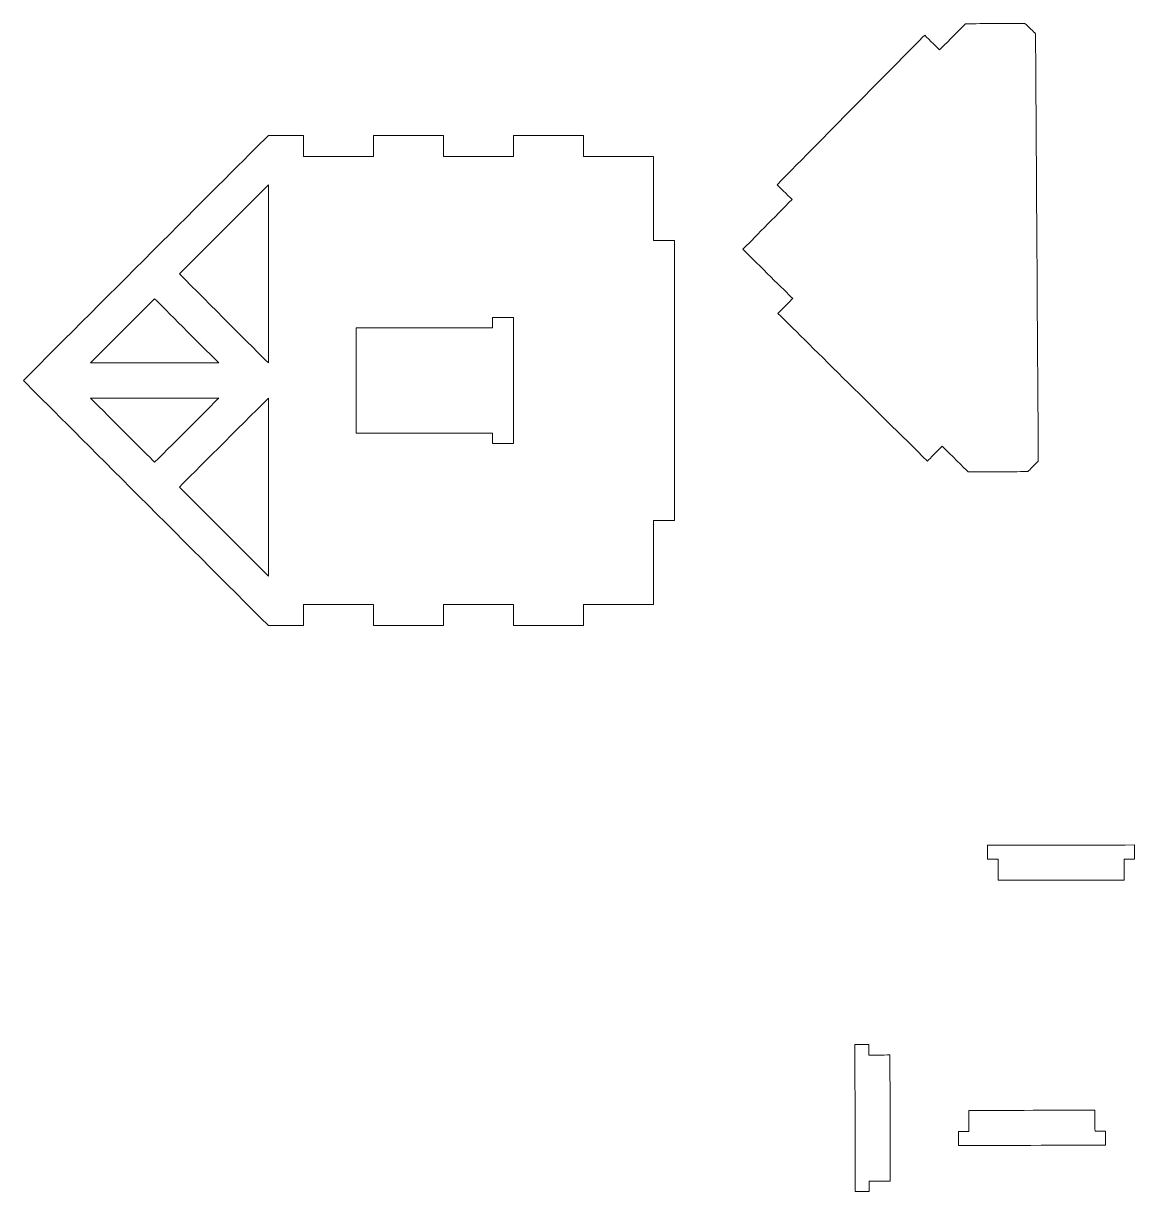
# Model space of a CAD drawing. Header units: millimetres. Extents: x -5059 to 5976, y -2595 to 3315.
# Drawn here: x 2820.9 to 3138.3, y 2205.3 to 2538.9 of the extents above; entities that cross this region are included whole.
import ezdxf

# ---------------------------------------------------------------- set-up
doc = ezdxf.new("R2010")
doc.units = ezdxf.units.MM
doc.header["$MEASUREMENT"] = 0
doc.layers.add('Make2D$visible$lines', color=7, linetype='Continuous')

msp = doc.modelspace()

# ---------------------------------------------------------------- linework, layer by layer
at = {"layer": 'Make2D$visible$lines', "color": 18, "lineweight": 9}
for points in [[(3090.0004, 2538.784), (3087.539, 2536.2911), (3083.847, 2532.5518), (3082.6163, 2531.3054)], [(3107, 2538.8921), (3101.3335, 2538.8561), (3092.8336, 2538.802), (3090.0004, 2538.784)], [(3107, 2538.8921), (3108.0064, 2537.8985), (3109.5159, 2536.4081), (3110.019, 2535.9113)], [(3036.1912, 2492.8254), (3050.243, 2507.0573), (3071.3208, 2528.405), (3078.3468, 2535.5209)], [(3078.3468, 2535.5209), (3079.77, 2534.1157), (3081.9047, 2532.008), (3082.6163, 2531.3054)], [(3110.7953, 2413.9137), (3110.5365, 2454.5796), (3110.1484, 2515.5784), (3110.019, 2535.9113)], [(2820.8853, 2436.9123), (2844.2186, 2460.2456), (2879.2186, 2495.2456), (2890.8853, 2506.9122)], [(2890.8853, 2506.9122), (2894.2186, 2506.9122), (2899.2186, 2506.9122), (2900.8853, 2506.9122)], [(2900.8853, 2506.9004), (2900.8853, 2504.9044), (2900.8853, 2501.9103), (2900.8853, 2500.9122)], [(2920.8853, 2506.9122), (2927.552, 2506.9122), (2937.552, 2506.9122), (2940.8853, 2506.9122)], [(2920.8853, 2500.9122), (2920.8853, 2502.9083), (2920.8853, 2505.9024), (2920.8853, 2506.9004)], [(2940.8853, 2506.9004), (2940.8853, 2504.9044), (2940.8853, 2501.9103), (2940.8853, 2500.9122)], [(2960.8853, 2506.9122), (2967.552, 2506.9122), (2977.552, 2506.9122), (2980.8853, 2506.9122)], [(2960.8853, 2500.9122), (2960.8853, 2502.9083), (2960.8853, 2505.9024), (2960.8853, 2506.9004)], [(2980.8853, 2506.9004), (2980.8853, 2504.9044), (2980.8853, 2501.9103), (2980.8853, 2500.9122)], [(2900.8853, 2500.9122), (2907.552, 2500.9122), (2917.552, 2500.9122), (2920.8853, 2500.9122)], [(2940.8853, 2500.9122), (2947.552, 2500.9122), (2957.552, 2500.9122), (2960.8853, 2500.9122)], [(2980.8853, 2500.9122), (2987.552, 2500.9122), (2997.552, 2500.9122), (3000.8853, 2500.9122)], [(3000.8853, 2500.9005), (3000.8853, 2492.9044), (3000.8853, 2480.9103), (3000.8853, 2476.9123)], [(2890.8853, 2492.7701), (2882.409, 2484.2938), (2869.6945, 2471.5794), (2865.4564, 2467.3412)], [(2890.8853, 2441.9123), (2890.8853, 2458.8649), (2890.8853, 2484.2938), (2890.8853, 2492.7701)], [(3040.4607, 2488.6099), (3039.0375, 2490.0151), (3036.9028, 2492.1228), (3036.1912, 2492.8254)], [(3040.4607, 2488.6099), (3035.7768, 2483.8659), (3028.7508, 2476.75), (3026.4089, 2474.378)], [(3000.8853, 2476.9123), (3002.8853, 2476.9123), (3005.8853, 2476.9123), (3006.8853, 2476.9123)], [(3006.8853, 2476.9005), (3006.8853, 2450.2378), (3006.8853, 2410.2438), (3006.8853, 2396.9124)], [(3026.4089, 2474.378), (3031.1528, 2469.6941), (3038.2687, 2462.6681), (3040.6407, 2460.3262)], [(2865.4564, 2467.3412), (2873.9327, 2458.8649), (2886.6471, 2446.1505), (2890.8853, 2441.9123)], [(2858.3853, 2460.2702), (2852.266, 2454.1509), (2843.0871, 2444.972), (2840.0274, 2441.9123)], [(2876.7432, 2441.9123), (2870.6239, 2448.0316), (2861.4449, 2457.2105), (2858.3853, 2460.2702)], [(3036.4251, 2456.0566), (3037.8303, 2457.4798), (3039.9381, 2459.6146), (3040.6407, 2460.3262)], [(3079.1206, 2413.901), (3064.8888, 2427.9529), (3043.5411, 2449.0307), (3036.4251, 2456.0566)], [(2960.8853, 2454.9123), (2958.8853, 2454.9123), (2955.8853, 2454.9123), (2954.8853, 2454.9123)], [(2954.8853, 2454.9123), (2954.8853, 2453.9123), (2954.8853, 2452.4123), (2954.8853, 2451.9123)], [(2960.8853, 2418.9124), (2960.8853, 2430.9124), (2960.8853, 2448.9123), (2960.8853, 2454.9123)], [(2915.9854, 2451.9123), (2915.9854, 2441.9123), (2915.9854, 2426.9124), (2915.9854, 2421.9124)], [(2954.8853, 2451.9123), (2941.9187, 2451.9123), (2922.4687, 2451.9123), (2915.9854, 2451.9123)], [(2840.0274, 2441.9123), (2852.266, 2441.9123), (2870.6239, 2441.9123), (2876.7432, 2441.9123)], [(2890.8853, 2366.9125), (2867.5539, 2390.2438), (2832.5569, 2425.2408), (2820.8912, 2436.9065)], [(2876.7432, 2431.9124), (2864.5046, 2431.9124), (2846.1467, 2431.9124), (2840.0274, 2431.9124)], [(2840.0274, 2431.9124), (2846.1467, 2425.7931), (2855.3256, 2416.6142), (2858.3853, 2413.5545)], [(2858.3853, 2413.5545), (2864.5046, 2419.6738), (2873.6835, 2428.8527), (2876.7432, 2431.9124)], [(2890.8853, 2431.9124), (2882.409, 2423.4361), (2869.6945, 2410.7216), (2865.4564, 2406.4835)], [(2890.8853, 2381.0546), (2890.8853, 2398.0072), (2890.8853, 2423.4361), (2890.8853, 2431.9124)], [(2915.9854, 2421.9124), (2928.952, 2421.9124), (2948.402, 2421.9124), (2954.8853, 2421.9124)], [(2954.8853, 2421.9124), (2954.8853, 2420.9124), (2954.8853, 2419.4124), (2954.8853, 2418.9124)], [(2954.8853, 2418.9124), (2956.8853, 2418.9124), (2959.8853, 2418.9124), (2960.8853, 2418.9124)], [(3083.3362, 2418.1706), (3081.931, 2416.7474), (3079.8232, 2414.6126), (3079.1206, 2413.901)], [(3083.3362, 2418.1706), (3085.8291, 2415.7092), (3089.5684, 2412.0172), (3090.8148, 2410.7865)], [(3110.7953, 2413.9137), (3109.8017, 2412.9074), (3108.3113, 2411.3979), (3107.8144, 2410.8947)], [(3090.8148, 2410.7865), (3096.4813, 2410.8226), (3104.9812, 2410.8767), (3107.8144, 2410.8947)], [(2865.4564, 2406.4835), (2873.9327, 2398.0072), (2886.6471, 2385.2927), (2890.8853, 2381.0546)], [(3006.8853, 2396.9124), (3004.8853, 2396.9124), (3001.8853, 2396.9124), (3000.8853, 2396.9124)], [(3000.8853, 2396.9007), (3000.8853, 2388.9046), (3000.8853, 2376.9105), (3000.8853, 2372.9125)], [(2920.8853, 2372.9125), (2914.2186, 2372.9125), (2904.2186, 2372.9125), (2900.8853, 2372.9125)], [(2900.8853, 2372.9007), (2900.8853, 2370.9046), (2900.8853, 2367.9105), (2900.8853, 2366.9125)], [(2920.8853, 2366.9125), (2920.8853, 2368.9086), (2920.8853, 2371.9027), (2920.8853, 2372.9007)], [(2960.8853, 2372.9125), (2954.2186, 2372.9125), (2944.2186, 2372.9125), (2940.8853, 2372.9125)], [(2940.8853, 2372.9007), (2940.8853, 2370.9046), (2940.8853, 2367.9105), (2940.8853, 2366.9125)], [(2960.8853, 2366.9125), (2960.8853, 2368.9086), (2960.8853, 2371.9027), (2960.8853, 2372.9007)], [(3000.8853, 2372.9125), (2994.2186, 2372.9125), (2984.2186, 2372.9125), (2980.8853, 2372.9125)], [(2980.8853, 2372.9007), (2980.8853, 2370.9046), (2980.8853, 2367.9105), (2980.8853, 2366.9125)], [(2900.8853, 2366.9125), (2897.552, 2366.9125), (2892.552, 2366.9125), (2890.8853, 2366.9125)], [(2940.8853, 2366.9125), (2934.2186, 2366.9125), (2924.2186, 2366.9125), (2920.8853, 2366.9125)], [(2980.8853, 2366.9125), (2974.2186, 2366.9125), (2964.2186, 2366.9125), (2960.8853, 2366.9125)], [(3138.3173, 2304.2705), (3124.3173, 2304.2431), (3103.3174, 2304.2019), (3096.3174, 2304.1882)], [(3096.3174, 2304.1882), (3096.32, 2302.8548), (3096.3239, 2300.8548), (3096.3252, 2300.1882)], [(3138.3251, 2300.2706), (3138.3225, 2301.6039), (3138.3186, 2303.6039), (3138.3173, 2304.2705)], [(3096.3252, 2300.1882), (3097.3252, 2300.1901), (3098.8252, 2300.1931), (3099.3252, 2300.1941)], [(3099.3252, 2300.1941), (3099.3291, 2298.1941), (3099.335, 2295.1941), (3099.337, 2294.1941)], [(3135.3252, 2300.2647), (3136.3252, 2300.2666), (3137.8251, 2300.2696), (3138.3251, 2300.2706)], [(3135.3369, 2294.2647), (3135.333, 2296.2647), (3135.3271, 2299.2647), (3135.3252, 2300.2647)], [(3099.337, 2294.1941), (3111.337, 2294.2176), (3129.3369, 2294.2529), (3135.3369, 2294.2647)], [(3062.4214, 2247.2922), (3061.0881, 2247.2896), (3059.0881, 2247.2857), (3058.4214, 2247.2844)], [(3058.4214, 2247.2844), (3058.4489, 2233.2844), (3058.4901, 2212.2844), (3058.5038, 2205.2844)], [(3062.4273, 2244.2922), (3062.4253, 2245.2922), (3062.4224, 2246.7922), (3062.4214, 2247.2922)], [(3068.4273, 2244.304), (3066.4273, 2244.3), (3063.4273, 2244.2942), (3062.4273, 2244.2922)], [(3068.4979, 2208.304), (3068.4743, 2220.304), (3068.439, 2238.304), (3068.4273, 2244.304)], [(3126.99, 2228.539), (3114.99, 2228.5154), (3096.99, 2228.4801), (3090.9901, 2228.4683)], [(3127.0018, 2222.539), (3126.9978, 2224.539), (3126.992, 2227.539), (3126.99, 2228.539)], [(3090.9901, 2228.4683), (3090.994, 2226.4683), (3090.9999, 2223.4684), (3091.0018, 2222.4684)], [(3091.0018, 2222.4684), (3090.0018, 2222.4664), (3088.5018, 2222.4634), (3088.0018, 2222.4625)], [(3088.0018, 2222.4625), (3088.0044, 2221.1291), (3088.0084, 2219.1291), (3088.0097, 2218.4625)], [(3130.0018, 2222.5448), (3129.0018, 2222.5429), (3127.5018, 2222.5399), (3127.0018, 2222.539)], [(3130.0096, 2218.5449), (3130.007, 2219.8782), (3130.0031, 2221.8782), (3130.0018, 2222.5448)], [(3088.0097, 2218.4625), (3102.0097, 2218.4899), (3123.0096, 2218.5311), (3130.0096, 2218.5449)], [(3058.5038, 2205.2844), (3059.8371, 2205.287), (3061.8371, 2205.291), (3062.5038, 2205.2923)], [(3062.4979, 2208.2923), (3064.4979, 2208.2962), (3067.4979, 2208.3021), (3068.4979, 2208.304)], [(3062.5038, 2205.2923), (3062.5018, 2206.2923), (3062.4989, 2207.7923), (3062.4979, 2208.2923)]]:
    msp.add_open_spline(points, degree=3, dxfattribs=at)

doc.saveas('drawing.dxf')
